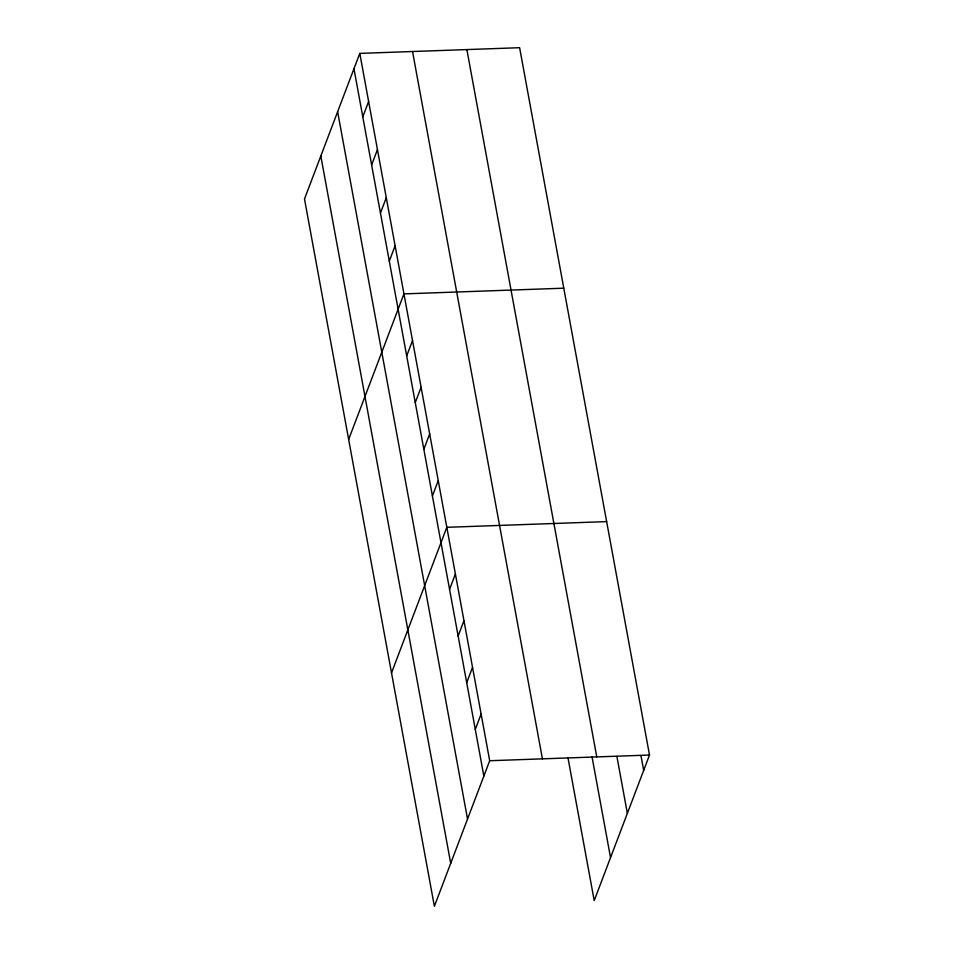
<?xml version="1.0" encoding="UTF-8"?>
<svg xmlns="http://www.w3.org/2000/svg" width="954" height="954" viewBox="0 0 954 954"><rect width="100%" height="100%" fill="white"/><g stroke="black" fill="none" stroke-linecap="round" stroke-linejoin="round"><path stroke-width="1.43" d="M359.789 53.4L304.493 198.969L434.38 906.3L489.688 760.732L359.789 53.4L519.62 47.7L649.507 755.031L594.211 900.6L567.952 757.631M362.794 116.853L368.626 101.494M371.619 164.947L377.45 149.599M380.455 213.052L386.287 197.693M389.292 261.146L395.123 245.798M348.651 439.46L403.947 293.892L563.778 288.191M406.69 355.925L412.522 340.578M415.264 402.612L421.096 387.252M423.838 449.298L429.67 433.939M432.412 495.973L438.244 480.625M391.522 672.88L446.818 527.312L606.649 521.611M449.561 589.345L455.392 573.998M458.135 636.032L463.966 620.672M466.709 682.718L472.54 667.359M475.283 729.393L481.114 714.045M489.688 760.732L649.507 755.031M640.993 755.795L643.676 770.379M616.904 756.462L627.35 813.357M466.876 49.584L596.763 756.916M592.052 756.963L610.536 857.634M412.533 51.516L542.421 758.847M353.958 68.748L483.857 776.079M337.633 111.725L467.532 819.057M320.818 156.003L450.705 863.322"/></g></svg>
